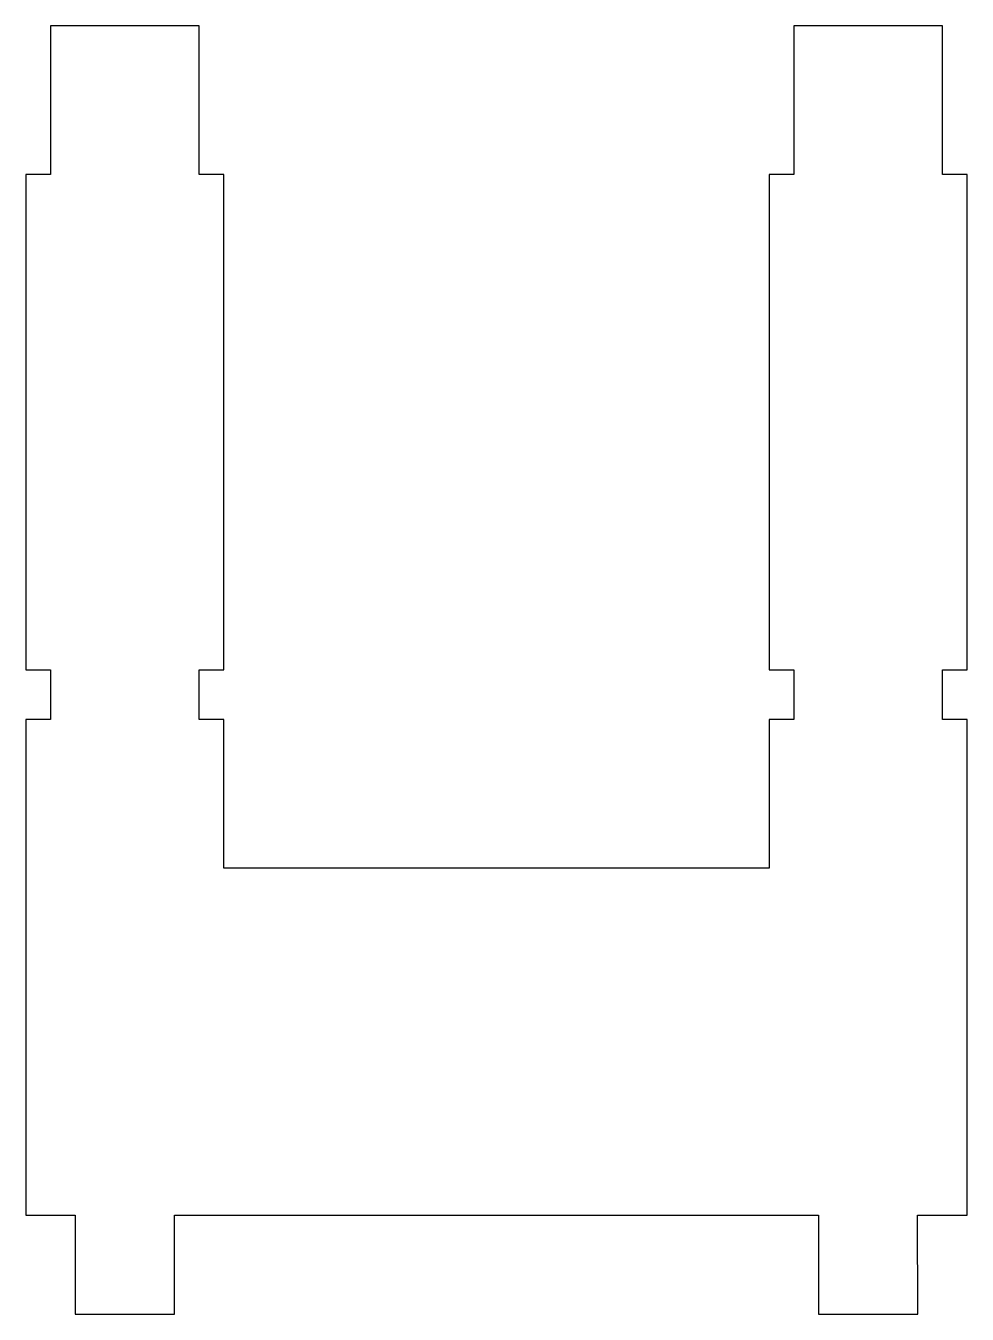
# Model space of a CAD drawing. Extents: x 0 to 19, y 0 to 26.
import ezdxf

# ---------------------------------------------------------------- set-up
doc = ezdxf.new("R2010")
doc.units = 0
doc.layers.add('Layer_1', color=7, linetype='CONTINUOUS')

msp = doc.modelspace()

# ---------------------------------------------------------------- linework, layer by layer
at = {"layer": 'Layer_1', "color": 7}
for p, q in [((0.500276, 26), (0.500276, 23)), ((3.500275, 26), (0.500276, 26)), ((3.500275, 23), (3.500275, 26)), ((18.500346, 26), (15.500347, 26)), ((15.500347, 26), (15.500347, 23)), ((18.500346, 23), (18.500346, 26)), ((0.500276, 23), (0.000274, 23)), ((0.000274, 23), (0.000274, 13.000004)), ((4.000276, 23), (3.500275, 23)), ((4.000401, 13.000004), (4.000276, 23)), ((15.00063, 23), (15.000401, 13.000004)), ((15.500347, 23), (15.00063, 23)), ((19.000246, 23), (18.500346, 23)), ((19.000402, 13.000004), (19.000246, 23)), ((0.000274, 13.000004), (0.500276, 13.000004)), ((0.500276, 13.000004), (0.500276, 12.000006)), ((3.500402, 12.000006), (3.500402, 13.000004)), ((3.500402, 13.000004), (4.000401, 13.000004)), ((15.000401, 13.000004), (15.500403, 13.000004)), ((15.500403, 13.000004), (15.500403, 12.000006)), ((18.500403, 12.000006), (18.500403, 13.000004)), ((18.500403, 13.000004), (19.000402, 13.000004)), ((0.000274, 12.000006), (0, 2.000138)), ((0.500276, 12.000006), (0.000274, 12.000006)), ((4.000401, 12.000006), (3.500402, 12.000006)), ((4.000299, 9.000012), (4.000401, 12.000006)), ((15.000401, 12.000006), (15.000348, 9.000012)), ((15.500403, 12.000006), (15.000401, 12.000006)), ((19.000402, 12.000006), (18.500403, 12.000006)), ((18.999837, 2.000138), (19.000402, 12.000006)), ((15.000348, 9.000012), (4.000299, 9.000012)), ((0, 2.000138), (1.000001, 2.000138)), ((1.000001, 2.000138), (1.000228, 0.000001)), ((3.000231, 0.000001), (3.000002, 2.000138)), ((3.000002, 2.000138), (15.999998, 2.000138)), ((15.999998, 2.000138), (16.00023, 0.000001)), ((18.000232, 0.000001), (18, 2.000138)), ((18, 2.000138), (18.999837, 2.000138)), ((1.000228, 0.000001), (3.000231, 0.000001)), ((16.00023, 0.000001), (18.000232, 0.000001))]:
    msp.add_line(p, q, dxfattribs=at)

doc.saveas('drawing.dxf')
